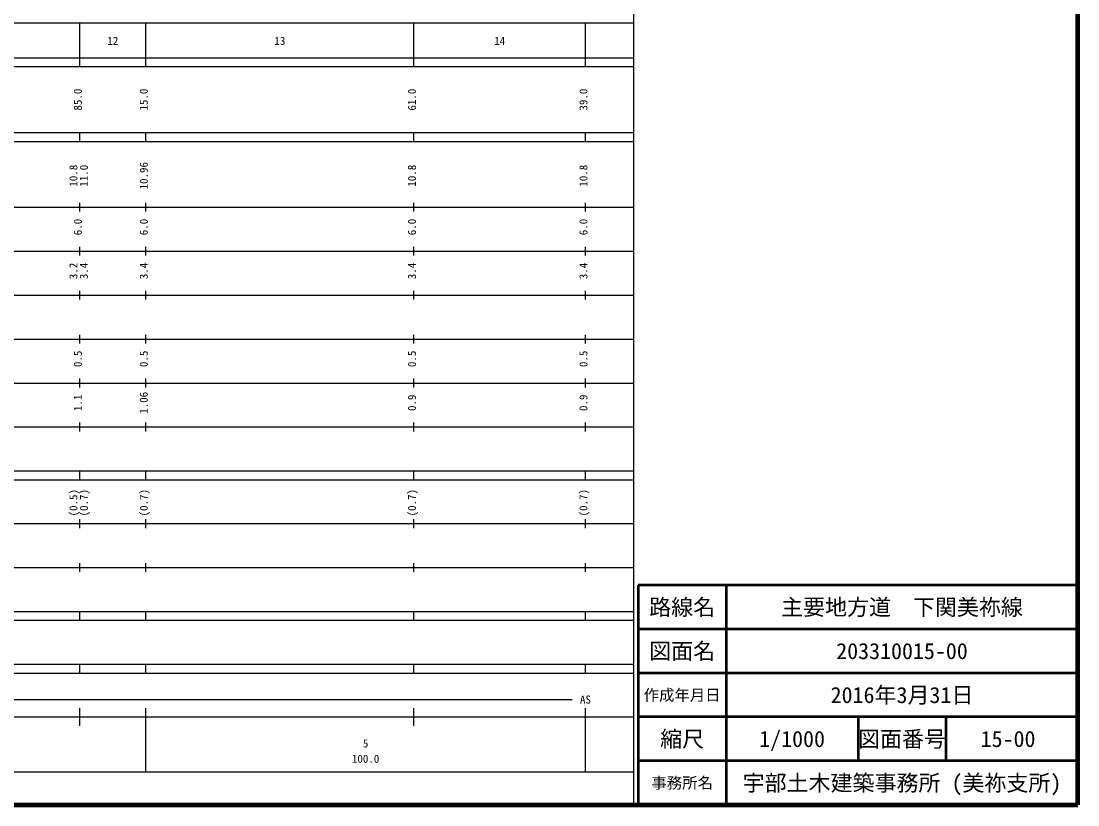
# Model space of a CAD drawing. Units: millimetres on the paper, enlarged 1000 times. Extents: x 40000 to 680000, y 20000 to 380000.
# Drawn here: x 439650 to 680000, y 20000 to 198357 of the extents above; entities that cross this region are included whole.
import ezdxf
from ezdxf.enums import TextEntityAlignment as Align

# ---------------------------------------------------------------- set-up
doc = ezdxf.new("R2010")
doc.units = ezdxf.units.MM
doc.header["$LTSCALE"] = 1000
for name, color, linetype, lineweight in [('M-TTL', 2, 'Continuous', 140), ('M-TTL-BAND', 7, 'Continuous', 25), ('M-TTL-FRAM', 2, 'Continuous', 50), ('M-TTL-LINE', 7, 'Continuous', 50)]:
    doc.layers.add(name, color=color, linetype=linetype, lineweight=lineweight)
doc.layers.add('M-TTL-TXT', color=7, linetype='Continuous')
doc.styles.add('ＭＳ ゴシック', font='')
doc.styles.get('ＭＳ ゴシック').set_extended_font_data('MS Gothic')

msp = doc.modelspace()

# ---------------------------------------------------------------- linework, layer by layer
at = {"layer": 'M-TTL'}
for p, q in [((680000, 20000), (680000, 380000)), ((40000, 20000), (680000, 20000))]:
    msp.add_line(p, q, dxfattribs=at)
at = {"layer": 'M-TTL-BAND'}
for p, q in [((579000, 20000), (579000, 370000)), ((68000, 198000), (579000, 198000)), ((453000, 188000), (453000, 198000)), ((468000, 188000), (468000, 198000)), ((529000, 188000), (529000, 198000)), ((568000, 188000), (568000, 198000)), ((40000, 190000), (579000, 190000)), ((40000, 188000), (579000, 188000)), ((40000, 173000), (579000, 173000)), ((40000, 171000), (579000, 171000)), ((453000, 171000), (453000, 173000)), ((468000, 171000), (468000, 173000)), ((529000, 171000), (529000, 173000)), ((568000, 171000), (568000, 173000)), ((453000, 155000), (453000, 157000)), ((468000, 155000), (468000, 157000)), ((529000, 155000), (529000, 157000)), ((568000, 155000), (568000, 157000)), ((40000, 156000), (579000, 156000)), ((453000, 145000), (453000, 147000)), ((468000, 145000), (468000, 147000)), ((529000, 145000), (529000, 147000)), ((568000, 145000), (568000, 147000)), ((46000, 146000), (579000, 146000)), ((453000, 135000), (453000, 137000)), ((468000, 135000), (468000, 137000)), ((529000, 135000), (529000, 137000)), ((568000, 135000), (568000, 137000)), ((52000, 136000), (579000, 136000)), ((46000, 126000), (579000, 126000)), ((453000, 125000), (453000, 127000)), ((468000, 125000), (468000, 127000)), ((529000, 125000), (529000, 127000)), ((568000, 125000), (568000, 127000)), ((52000, 116000), (579000, 116000)), ((453000, 115000), (453000, 117000)), ((468000, 115000), (468000, 117000)), ((529000, 115000), (529000, 117000)), ((568000, 115000), (568000, 117000)), ((46000, 106000), (579000, 106000)), ((453000, 105000), (453000, 107000)), ((468000, 105000), (468000, 107000)), ((529000, 105000), (529000, 107000)), ((568000, 105000), (568000, 107000)), ((40000, 96000), (579000, 96000)), ((40000, 94000), (579000, 94000)), ((453000, 94000), (453000, 96000)), ((468000, 94000), (468000, 96000)), ((529000, 94000), (529000, 96000)), ((568000, 94000), (568000, 96000)), ((453000, 83000), (453000, 85000)), ((468000, 83000), (468000, 85000)), ((529000, 83000), (529000, 85000)), ((568000, 83000), (568000, 85000)), ((49000, 84000), (579000, 84000)), ((453000, 73000), (453000, 75000)), ((468000, 73000), (468000, 75000)), ((529000, 73000), (529000, 75000)), ((568000, 73000), (568000, 75000)), ((40000, 74000), (579000, 74000)), ((40000, 64000), (579000, 64000)), ((453000, 62000), (453000, 64000)), ((468000, 62000), (468000, 64000)), ((529000, 62000), (529000, 64000)), ((568000, 62000), (568000, 64000)), ((40000, 62000), (579000, 62000)), ((40000, 52000), (579000, 52000)), ((453000, 50000), (453000, 52000)), ((468000, 50000), (468000, 52000)), ((529000, 50000), (529000, 52000)), ((568000, 50000), (568000, 52000)), ((40000, 50000), (579000, 50000)), ((71000, 44000), (565000, 44000)), ((453000, 38000), (453000, 42000)), ((468000, 27500), (468000, 42000)), ((529000, 38000), (529000, 42000)), ((568000, 27500), (568000, 42000)), ((40000, 40000), (579000, 40000)), ((68000, 27500), (579000, 27500))]:
    msp.add_line(p, q, dxfattribs=at)
at = {"layer": 'M-TTL-FRAM'}
for p, q in [((680000, 70000), (580000, 70000)), ((580000, 70000), (580000, 20000))]:
    msp.add_line(p, q, dxfattribs=at)
at = {"layer": 'M-TTL-LINE'}
for p, q in [((600000, 70000), (600000, 20000)), ((680000, 60000), (580000, 60000)), ((680000, 50000), (580000, 50000)), ((680000, 40000), (580000, 40000)), ((630000, 40000), (630000, 30000)), ((650000, 40000), (650000, 30000)), ((680000, 30000), (580000, 30000))]:
    msp.add_line(p, q, dxfattribs=at)

# ---------------------------------------------------------------- texts
at = {"layer": 'M-TTL-BAND', "style": 'ＭＳ ゴシック'}
for s, p in [('12', (460500, 192405)), ('13', (498500, 192405)), ('14', (548500, 192405)), ('AS', (568000, 42500)), ('5', (518000, 32523)), ('100.0', (518000, 29033))]:
    msp.add_text(s, height=1833, dxfattribs=at).set_placement(p, align=Align.BOTTOM_CENTER)
for s, p in [('85.0', (454000, 180500)), ('15.0', (469000, 180500)), ('61.0', (530000, 180500)), ('39.0', (569000, 180500)), ('10.96', (469000, 163174)), ('10.8', (453000, 163174)), ('11.0', (455370, 163174)), ('10.8', (530000, 163174)), ('10.8', (569000, 163174)), ('6.0', (454000, 151500)), ('6.0', (469000, 151500)), ('6.0', (530000, 151500)), ('6.0', (569000, 151500)), ('3.2', (453000, 141500)), ('3.4', (455370, 141500)), ('3.4', (469000, 141500)), ('3.4', (530000, 141500)), ('3.4', (569000, 141500)), ('0.5', (454000, 121500)), ('0.5', (469000, 121500)), ('0.5', (530000, 121500)), ('0.5', (569000, 121500)), ('1.1', (454000, 111500)), ('1.06', (469000, 111500)), ('0.9', (530000, 111500)), ('0.9', (569000, 111500)), ('(0.5)', (453000, 88764)), ('(0.7)', (455370, 88764)), ('(0.7)', (469000, 88764)), ('(0.7)', (530000, 88764)), ('(0.7)', (569000, 88764))]:
    msp.add_text(s, height=1833, rotation=90, dxfattribs=at).set_placement(p, align=Align.BOTTOM_CENTER)
at = {"layer": 'M-TTL-TXT', "style": 'ＭＳ ゴシック'}
for s, height, p in [('路線名', 3666, (590000, 65000)), ('路線名', 3666, (590000, 65000)), ('主要地方道\u3000下関美祢線', 3666, (640000, 65000)), ('図面名', 3666, (590000, 55000)), ('図面名', 3666, (590000, 55000)), ('203310015-00', 3666, (640000, 55000)), ('作成年月日', 2566, (590000, 45000)), ('作成年月日', 2566, (590000, 45000)), ('2016年3月31日', 3666, (640000, 45000)), ('縮尺', 3666, (590000, 35000)), ('縮尺', 3666, (590000, 35000)), ('1/1000', 3666, (615000, 35000)), ('図面番号', 3666, (640000, 35000)), ('図面番号', 3666, (640000, 35000)), ('15-00', 3666, (664125, 35000)), ('事務所名', 2566, (590000, 25000)), ('事務所名', 2566, (590000, 25000)), ('宇部土木建築事務所 (美祢支所)', 3666, (640000, 25000))]:
    msp.add_text(s, height=height, dxfattribs=at).set_placement(p, align=Align.MIDDLE_CENTER)

doc.saveas('drawing.dxf')
